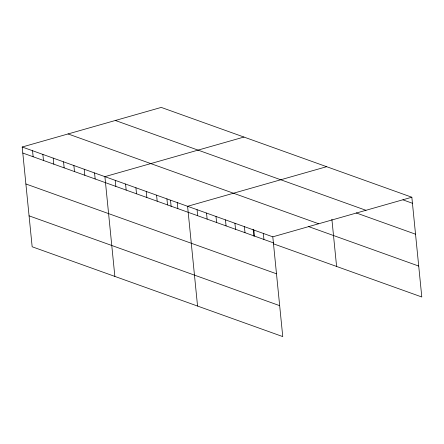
<?xml version="1.0" encoding="UTF-8"?>
<svg xmlns="http://www.w3.org/2000/svg" width="444" height="444" viewBox="0 0 444 444"><rect width="100%" height="100%" fill="white"/><g stroke="black" fill="none" stroke-linecap="round" stroke-linejoin="round"><path stroke-width="0.67" d="M22.2 147.008L272.799 236.83L282.756 336.591L32.157 246.77L22.2 147.008L161.244 107.409L411.843 197.23L421.8 296.992L273.282 243.756M243.939 137.052L104.901 176.651L114.857 276.407M326.64 166.694L187.596 206.294L197.552 306.049M272.799 236.83L411.843 197.23M402.98 199.872L412.443 203.263M115.357 120.479L365.956 210.301M356.205 212.931L415.534 234.193M68.082 133.944L318.681 223.765M308.314 226.49L418.714 266.061M22.799 153.041L273.404 242.862M25.891 183.971L276.49 273.793M29.071 215.84L279.67 305.661M331.884 219.247L336.596 266.45M263.331 233.439L263.936 239.471M253.863 230.048L254.468 236.075M253.141 229.248L253.829 236.125M244.4 226.651L244.999 232.684M234.932 223.26L235.531 229.293M225.463 219.863L226.068 225.896M215.995 216.472L216.6 222.505M206.532 213.081L207.132 219.108M197.064 209.685L197.663 215.717M177.256 202.586L177.861 208.619M170.513 200.294L171.134 206.482M166.922 198.884L167.521 204.912M156.582 195.177L157.187 201.21M146.248 191.469L146.847 197.502M135.908 187.768L136.513 193.8M125.574 184.06L126.174 190.093M115.235 180.358L115.84 186.386M94.561 172.944L95.16 178.976M84.221 169.242L84.826 175.275M73.887 165.534L74.487 171.567M63.548 161.832L64.152 167.86M53.213 158.125L53.813 164.158M42.874 154.418L43.479 160.451M32.54 150.716L33.139 156.749"/></g></svg>
